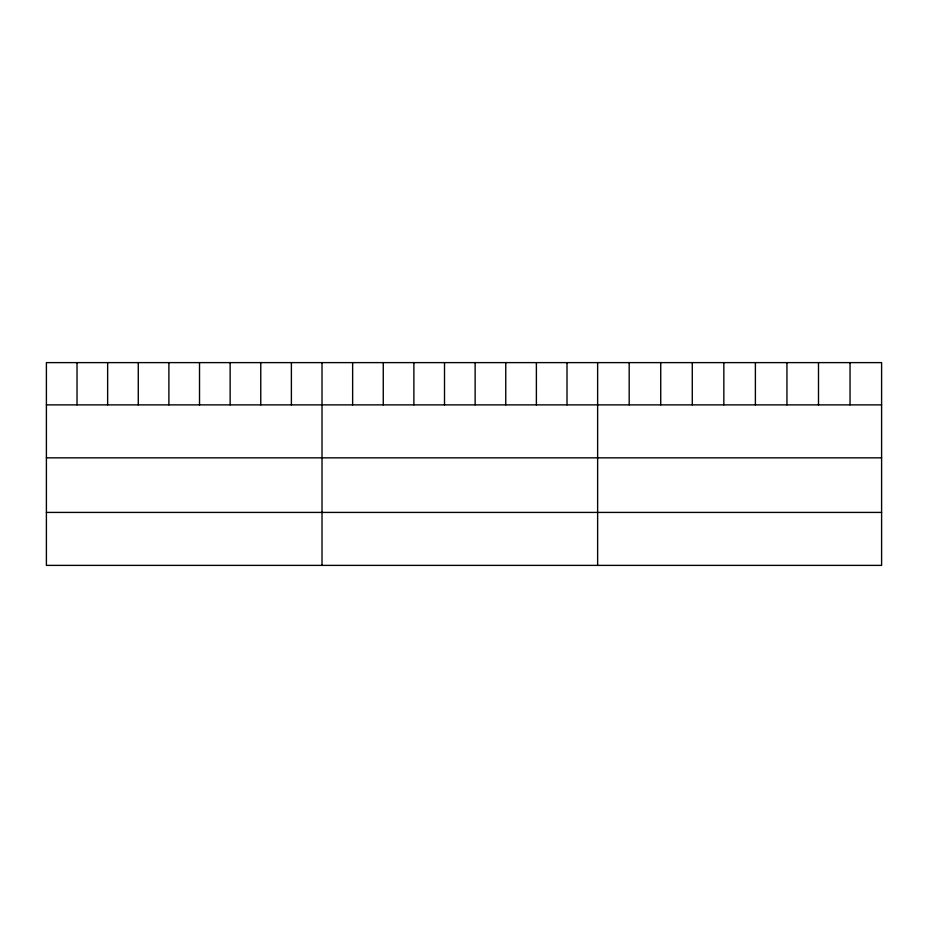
<?xml version="1.0" encoding="UTF-8"?>
<svg xmlns="http://www.w3.org/2000/svg" width="928" height="928" viewBox="0 0 928 928"><rect width="100%" height="100%" fill="white"/><g stroke="black" fill="none" stroke-linecap="round" stroke-linejoin="round"><path stroke-width="1.39" d="M881.6 404.875L881.6 565.384L46.4 565.384L46.4 362.616L881.6 362.616L881.6 404.875L46.4 404.875M46.4 457.84L881.6 457.84M46.4 512.418L881.6 512.418M850.048 362.616L850.048 404.875M818.496 362.616L818.496 404.875M786.944 362.616L786.944 404.875M755.392 362.616L755.392 404.875M723.84 362.616L723.84 404.875M692.288 362.616L692.288 404.875M660.736 362.616L660.736 404.875M629.184 362.616L629.184 404.875M597.632 362.616L597.632 565.384M567.008 362.616L567.008 404.875M536.384 362.616L536.384 404.875M505.76 362.616L505.76 404.875M475.136 362.616L475.136 404.875M444.512 362.616L444.512 404.875M413.888 362.616L413.888 404.875M383.264 362.616L383.264 404.875M352.64 362.616L352.64 404.875M322.016 362.616L322.016 565.384M291.392 362.616L291.392 404.875M260.768 362.616L260.768 404.875M230.144 362.616L230.144 404.875M199.52 362.616L199.52 404.875M168.896 362.616L168.896 404.875M138.272 362.616L138.272 404.875M107.648 362.616L107.648 404.875M77.024 362.616L77.024 404.875"/></g></svg>
